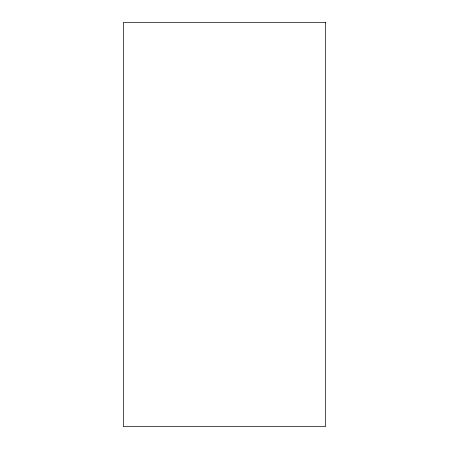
<?xml version="1.0" encoding="UTF-8"?>
<svg xmlns="http://www.w3.org/2000/svg" width="449" height="449" viewBox="0 0 449 449"><rect width="100%" height="100%" fill="white"/><g stroke="black" fill="none" stroke-linecap="round" stroke-linejoin="round"><path stroke-width="0.67" d="M325.604 22.45L123.396 22.45L123.396 426.55L325.604 426.55L325.604 22.45"/></g></svg>
